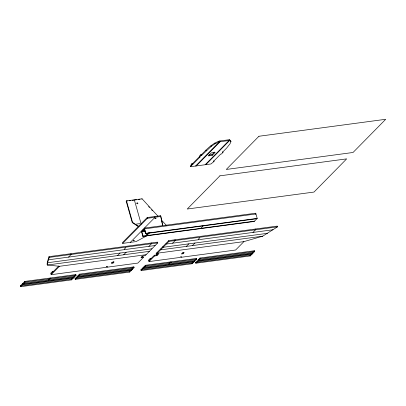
<?xml version="1.0" encoding="UTF-8"?>
<svg xmlns="http://www.w3.org/2000/svg" width="406" height="406" viewBox="0 0 406 406"><rect width="100%" height="100%" fill="white"/><g stroke="black" fill="none" stroke-linecap="round" stroke-linejoin="round"><path stroke-width="0.61" d="M141.354 256.968L143.156 256.729L143.364 257.47L140.963 257.79L142.714 256.013L145.115 255.694L157.767 242.864L157.558 242.123L49.014 256.648L47.355 262.012L47.081 264.276L47.289 265.017L59.464 266.3L146.089 254.704M49.014 256.648L49.227 257.389L47.563 262.753L47.289 265.017L149.398 251.35M228.644 140.588L229.527 139.689L230.745 140.918L230.953 141.664L229.958 143.881L226.624 148.078L222.244 152.524L222.965 152.428L222.752 151.682M75.886 274.588L73.943 276.557L74.151 277.303L23.04 284.144L22.832 283.398L24.776 281.424L75.886 274.588L76.1 275.329L71.618 279.866L20.508 286.707L20.3 285.966L22.178 284.063L23.426 283.895M20.508 286.707L24.989 282.17L76.1 275.329M53.582 271.457L52.328 271.624L50.77 273.208L51.192 274.689L105.961 267.361L106.534 266.772L107.499 266.646L106.92 267.229L106.707 266.488M50.983 273.948L58.819 266.001M51.192 274.689L59.464 266.3M68.518 257.12L71.141 254.455L70.933 253.714M138.578 226.781L132.255 222.62L126.19 201.183L126.479 200.884L142.075 198.798L157.812 216.038M141.785 199.092L142.075 198.798M20.3 285.966L71.41 279.125L72.537 277.983M133.879 266.879L131.991 268.792L132.199 269.533L77.729 276.821L77.521 276.08L79.409 274.167L133.879 266.879L134.087 267.62L129.697 272.071L75.227 279.358L75.019 278.617L76.866 276.745L77.079 277.486L131.549 270.193M75.227 279.358L79.617 274.908L134.087 267.62M132.255 222.62L132.544 222.321L126.479 200.884M199.579 156.538L192.617 163.598L191.896 163.694L191.119 164.486L191.327 165.227L192.048 165.13L190.49 166.709L190.282 165.968L191.449 164.78M195.55 166.034L219.423 141.811L219.21 141.07C212.079 143.607 206.755 149.251 201.574 154.519L200.853 154.615L199.295 156.193L199.503 156.934L200.224 156.838L192.83 164.339L192.109 164.435L191.327 165.227M199.503 156.934L201.061 155.356L201.782 155.259L211.232 146.388L214.987 143.8L219.423 141.811L229.74 140.43L230.953 141.664M218.326 141.968L219.21 141.07M219.047 141.872L219.93 140.973L228.811 139.786L229.02 140.527L205.131 164.75M196.271 165.937L220.143 141.719L219.93 140.973M160.639 215.738L162.679 225.437L160.639 215.738L147.205 217.535L122.445 242.641L122.653 243.387L136.091 241.585L147.211 235.587M122.653 243.387L147.414 218.281L160.847 216.479M208.674 155.102L211.962 154.661L214.551 152.037M212.176 155.402L215.19 152.341L211.353 152.854L208.334 155.914L212.176 155.402L211.962 154.661M205.852 164.653L229.74 140.43L229.527 139.689M130.321 242.357L155.077 217.256L154.869 216.51M117.542 255.613L120.069 253.05M124.216 249.264L125.774 247.685M141.557 231.917L143.211 230.238L144.653 230.045M143.485 229.004L143.699 229.745L144.572 228.857L255.947 213.952L255.658 214.246M111.609 262.545L112.731 262.393L113.507 261.606M112.939 263.134L114.111 261.951L112.432 262.174L111.259 263.362L112.939 263.134L112.731 262.393M213.8 160.761L214.008 161.507L210.953 163.968L190.49 166.709M222.965 152.428L221.407 154.006L220.686 154.102L213.287 161.603L214.008 161.507M123.652 254.795L126.185 252.233M145.099 230.674L141.349 231.176L142.816 236.368L143.11 236.074L254.481 221.168M144.282 229.151L145.541 233.607L145.835 233.308L257.206 218.403L255.739 213.211L144.363 228.116L145.835 233.308M146.744 235.587L146.53 234.846L148.56 232.79M146.449 235.881L149.469 232.826M148.9 246.361L151.529 243.696L151.321 242.955M75.019 278.617L129.489 271.325L130.6 270.203M143.364 257.47L137.817 263.093L106.92 267.229M151.402 258.363L150.149 258.536L148.591 260.114L149.012 261.596L179.909 257.46L180.487 256.876L181.446 256.744L180.868 257.333L235.637 250.005L243.91 241.616L262.702 236.185L277.506 226.837L277.298 226.096L168.754 240.621L156.102 253.451L156.31 254.197L158.71 253.872L156.96 255.648L154.559 255.973L149.012 261.596M148.799 260.855L154.351 255.227L156.746 254.907L158.061 253.577M196.484 258.444L194.535 260.419L194.748 261.159L143.638 268.001L143.425 267.26L145.373 265.285L196.484 258.444L196.692 259.185L192.216 263.727L141.105 270.569L140.897 269.828L142.775 267.919L144.018 267.757M156.31 254.197L168.962 241.367L277.506 226.837M141.105 270.569L145.581 266.026L196.692 259.185M172.575 243.194L175.204 240.53L174.991 239.789M200.747 228.36L203.178 225.893M186.339 246.406L188.866 243.839M183.608 252.222L182.827 253.014L183.04 253.755L181.36 253.978L182.527 252.796L184.207 252.568L183.04 253.755M198.174 239.367L199.732 237.789M192.449 245.589L194.981 243.021M140.897 269.828L192.008 262.986L193.134 261.845M254.471 250.735L252.588 252.649L252.796 253.39L198.326 260.682L198.118 259.942L200.001 258.028L254.471 250.735L254.684 251.476L250.294 255.927L195.824 263.22L195.616 262.479L197.463 260.601L197.671 261.342L252.146 254.054M195.824 263.22L200.214 258.769L254.684 251.476M257.206 218.403L254.192 221.463L142.816 236.368M252.958 232.435L255.587 229.771L255.379 229.03M195.616 262.479L250.086 255.186L251.192 254.06M126.19 201.183L127.398 201.021M129.204 200.777L130.412 200.615M132.224 200.376L134.036 200.133M135.228 199.97L136.421 199.813M138.207 199.574L139.999 199.336M136.462 224.082L139.816 223.63M143.963 229.37L143.003 229.497L143.211 230.238M143.699 229.745L144.658 229.618M144.978 231.202L141.846 231.623L143.11 236.074M144.059 231.582L145.312 231.415M145.541 233.607L256.917 218.697M146.53 234.846L147.789 234.678M49.227 257.389L157.767 242.864M155.143 245.528L48.476 259.804L48.268 259.064M272.999 229.755L166.338 244.031L166.125 243.285M151.93 248.787L47.563 262.753L47.355 262.012M267.488 233.318L163.126 247.284L162.913 246.543M262.702 236.185L160.593 249.852L160.385 249.111M243.91 241.616L157.284 253.207L157.076 252.466M22.832 283.398L73.943 276.557M78.145 275.999L131.991 268.792M143.425 267.26L194.535 260.419M198.118 259.942L252.588 252.649M73.496 277.963L22.386 284.804L22.178 284.063M132.544 222.321L138.867 226.487M161.218 219.768L166.323 225.36M148.591 206.552L149.444 207.481M151.57 209.811L152.417 210.744M250.086 255.186L250.294 255.927M214.774 143.059L214.987 143.8M211.024 145.642L211.232 146.388M205.954 150.078L206.162 150.819M201.574 154.519L201.782 155.259M200.853 154.615L201.061 155.356M192.617 163.598L192.83 164.339M191.896 163.694L192.109 164.435M200.001 258.028L200.214 258.769M193.885 261.078L194.093 261.824L142.983 268.665L142.775 267.919M192.008 262.986L192.216 263.727M168.754 240.621L168.962 241.367M171.139 262.606L170.926 261.865L168.982 263.839L169.19 264.58M147.205 217.535L147.414 218.281M156.746 254.907L156.96 255.648M154.351 255.227L154.559 255.973M134.33 199.833L141.186 224.071M150.149 258.536L150.357 259.277M145.373 265.285L145.581 266.026M129.489 271.325L129.697 272.071M79.409 274.167L79.617 274.908M71.41 279.125L71.618 279.866M52.328 271.624L52.536 272.37M50.542 278.749L50.334 278.008L48.385 279.978L48.598 280.724M24.776 281.424L24.989 282.17M154.97 218.575L155.995 218.321L154.97 218.575M133.249 240.621L134.244 240.443L133.249 240.621M219.91 175.834L187.242 209.024L314.005 192.058L346.668 158.868L219.91 175.834M258.942 136.259L226.274 169.449L353.032 152.483L385.7 119.293L258.942 136.259M136.883 203.355A0.538 0.462 44.6 0 0 137.715 203.731A0.538 0.462 44.6 0 0 137.517 202.868A0.538 0.462 44.6 0 0 136.883 203.355"/></g></svg>
